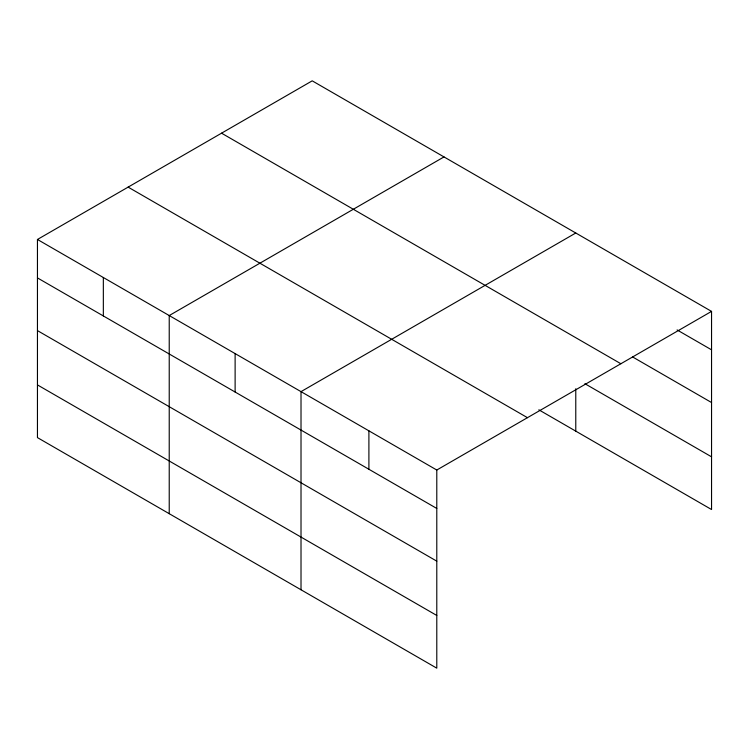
<?xml version="1.0" encoding="UTF-8"?>
<svg xmlns="http://www.w3.org/2000/svg" width="749" height="749" viewBox="0 0 749 749"><rect width="100%" height="100%" fill="white"/><g stroke="black" fill="none" stroke-linecap="round" stroke-linejoin="round"><path stroke-width="1.12" d="M436.789 561.16L436.789 470.026L37.45 239.474L37.45 437.613L436.789 668.164L436.789 561.16L37.45 330.609M538.84 409.815L711.55 509.526L711.55 311.387L312.211 80.836L37.45 239.474M443.998 156.916L169.227 315.554L169.227 513.692M575.775 233.005L301.014 391.633L301.014 589.772M436.789 470.026L711.55 311.387M677.096 329.935L711.55 349.82M632.521 356.899L711.55 402.531M221.545 133.182L620.874 363.742M584.894 383.703L711.55 456.824M128.126 187.119L527.455 417.68M37.45 277.907L436.789 508.459M37.45 384.911L436.789 615.463M575.775 388.75L575.775 431.143M368.901 430.834L368.901 469.267M235.12 353.594L235.12 392.027M103.343 277.514L103.343 315.947"/></g></svg>
